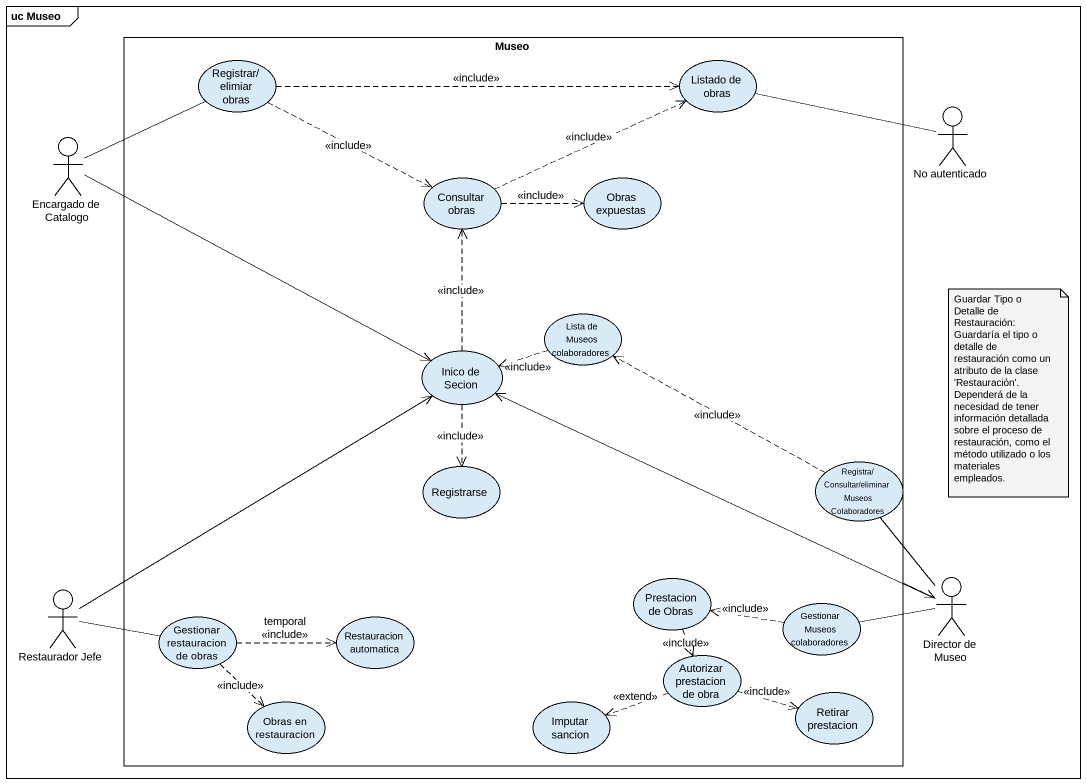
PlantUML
@startuml
mainframe uc Museo
rectangle Museo {
  usecase "Registrar/ elimiar obras" as Registrar_elimiar_obras
  usecase "Listado de obras" as Listado_de_obras
  usecase "Consultar obras" as Consultar_obras
  usecase "Obras expuestas" as Obras_expuestas
  usecase "Lista de Museos colaboradores" as Lista_de_Museos
  usecase "Inico de Secion" as Inico_de_Secion
  usecase Registrarse
  usecase "Registra/ Consultar/eliminar Museos Colaboradores" as Registra_Consultar_eliminar
  usecase "Prestacion de Obras" as Prestacion_de_Obras
  usecase "Gestionar Museos colaboradores" as Gestionar_Museos
  usecase "Gestionar restauracion de obras" as Gestionar_restauracion_de
  usecase "Restauracion automatica" as Restauracion_automatica
  usecase "Autorizar prestacion de obra" as Autorizar_prestacion_de_obra
  usecase "Retirar prestacion" as Retirar_prestacion
  usecase "Obras en restauracion" as Obras_en_restauracion
  usecase "Imputar sancion" as Imputar_sancion
}
actor "Encargado de Catalogo" as Encargado_de_Catalogo
actor "No autenticado" as No_autenticado
actor "Restaurador Jefe" as Restaurador_Jefe
actor "Director de Museo" as Director_de_Museo
Registrar_elimiar_obras .right.> Listado_de_obras : <<include>>
Registrar_elimiar_obras .right.> Consultar_obras : <<include>>
Encargado_de_Catalogo -right- Registrar_elimiar_obras
Encargado_de_Catalogo -right-> Inico_de_Secion
No_autenticado -left- Listado_de_obras
Consultar_obras .right.> Listado_de_obras : <<include>>
Consultar_obras .right.> Obras_expuestas : <<include>>
Lista_de_Museos .left.> Inico_de_Secion : <<include>>
Inico_de_Secion .up.> Consultar_obras : <<include>>
Inico_de_Secion ..> Registrarse : <<include>>
Inico_de_Secion <-right- Director_de_Museo
Registra_Consultar_eliminar .left.> Lista_de_Museos : <<include>>
Registra_Consultar_eliminar -- Director_de_Museo
Restaurador_Jefe -up-> Inico_de_Secion
Restaurador_Jefe -right- Gestionar_restauracion_de
Prestacion_de_Obras ..> Autorizar_prestacion_de_obra : <<include>>
Gestionar_Museos .left.> Prestacion_de_Obras : <<include>>
Director_de_Museo <-left- Museo
Director_de_Museo -left- Gestionar_Museos
Gestionar_restauracion_de .right.> Restauracion_automatica : temporal\n<<include>>
Gestionar_restauracion_de ..> Obras_en_restauracion : <<include>>
Autorizar_prestacion_de_obra .right.> Retirar_prestacion : <<include>>
Autorizar_prestacion_de_obra .left.> Imputar_sancion : <<extend>>
note as N1
  Guardar Tipo o Detalle de Restauración:
  Guardaría el tipo o detalle de restauración como un atributo de la clase 'Restauración'. Dependerá de la necesidad de tener información detallada sobre el proceso de restauración, como el método utilizado o los materiales empleados.
end note
@enduml
